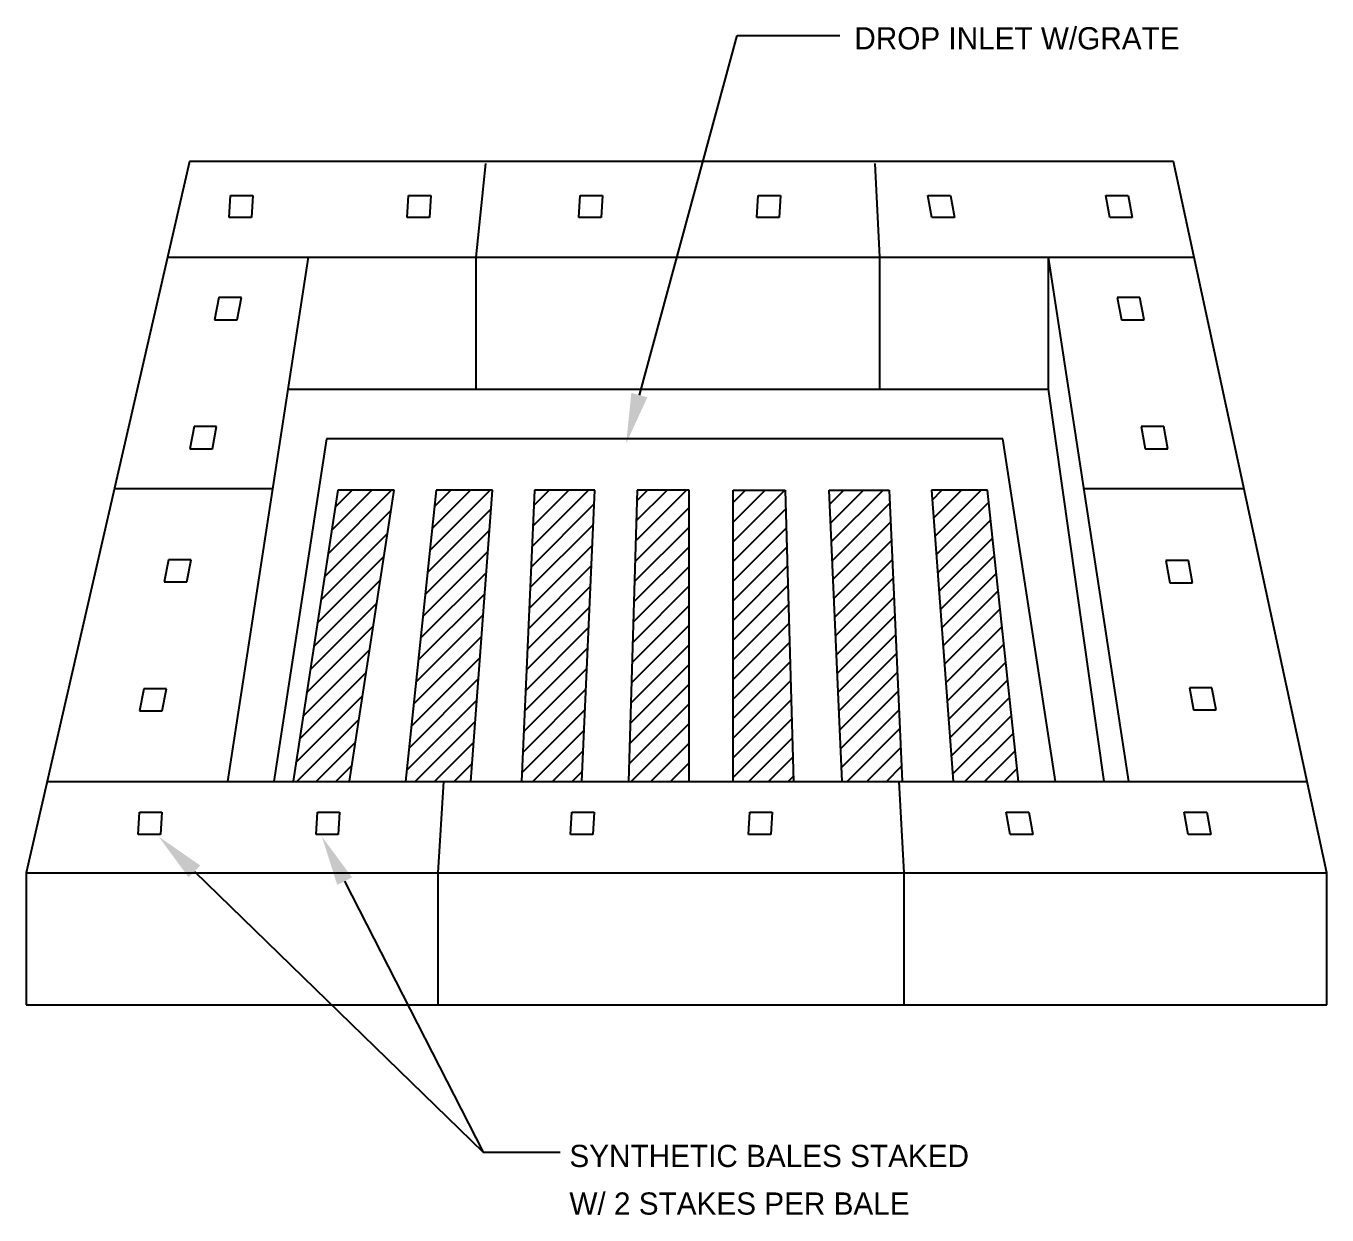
# Paper-space layout 'ESC' of a CAD drawing. Header units: feet, sheet in inches. Extents: x -1.2 to 33.8, y 0.1 to 22.9.
# Drawn here: x 14.497 to 17.701, y 12.895 to 15.824 of the extents above; entities that cross this region are included whole.
import ezdxf

# ---------------------------------------------------------------- set-up
doc = ezdxf.new("R2010")
doc.units = ezdxf.units.FT
doc.header["$MEASUREMENT"] = 0
doc.layers.add('TBLK', color=7, linetype='Continuous')
doc.styles.add('LEROY', font='leroy.shx')

# ---------------------------------------------------------------- blocks, each defined once
blk = doc.blocks.new('ESC DET')
at = {"layer": 'TBLK'}
for p, q in [((17.6602, 15.4235), (17.901, 16.3092)), ((17.901, 16.3092), (18.1537, 16.3092)), ((16.5524, 15.9989), (16.1496, 14.2465)), ((18.9761, 15.9989), (16.5524, 15.9989)), ((17.2585, 15.7631), (17.2822, 15.9943)), ((18.2527, 15.7631), (18.2408, 15.9943)), ((19.3538, 14.2465), (18.9761, 15.9989)), ((16.6502, 15.8608), (16.6534, 15.9155)), ((16.6534, 15.9155), (16.7083, 15.9155)), ((16.7083, 15.9155), (16.7051, 15.8608)), ((17.0883, 15.8608), (17.0916, 15.9155)), ((17.0916, 15.9155), (17.1464, 15.9155)), ((17.1464, 15.9155), (17.1432, 15.8608)), ((17.5112, 15.8608), (17.5144, 15.9155)), ((17.5144, 15.9155), (17.5692, 15.9155)), ((17.5692, 15.9155), (17.566, 15.8608)), ((17.9493, 15.8608), (17.9525, 15.9155)), ((17.9525, 15.9155), (18.0074, 15.9155)), ((18.0074, 15.9155), (18.0042, 15.8608)), ((18.3805, 15.8608), (18.3707, 15.9155)), ((18.3707, 15.9155), (18.4263, 15.9155)), ((18.4263, 15.9155), (18.4361, 15.8608)), ((18.8186, 15.8608), (18.8088, 15.9155)), ((18.8088, 15.9155), (18.8644, 15.9155)), ((18.8644, 15.9155), (18.8742, 15.8608)), ((16.7051, 15.8608), (16.6502, 15.8608)), ((17.1432, 15.8608), (17.0883, 15.8608)), ((17.566, 15.8608), (17.5112, 15.8608)), ((18.0042, 15.8608), (17.9493, 15.8608)), ((18.4361, 15.8608), (18.3805, 15.8608)), ((18.8742, 15.8608), (18.8186, 15.8608)), ((16.4982, 15.7631), (19.0269, 15.7631)), ((16.8443, 15.7631), (16.646, 14.4718)), ((17.2585, 15.438), (17.2585, 15.7631)), ((18.2527, 15.438), (18.2527, 15.7631)), ((18.6669, 15.7631), (18.6669, 15.438)), ((18.6669, 15.7631), (18.8652, 14.4718)), ((16.6243, 15.6636), (16.6138, 15.6089)), ((16.6801, 15.6636), (16.6243, 15.6636)), ((16.6696, 15.6089), (16.6801, 15.6636)), ((18.8374, 15.6636), (18.8475, 15.6089)), ((18.8931, 15.6636), (18.8374, 15.6636)), ((18.9032, 15.6089), (18.8931, 15.6636)), ((16.6138, 15.6089), (16.6696, 15.6089)), ((18.8475, 15.6089), (18.9032, 15.6089)), ((16.7944, 15.438), (17.2585, 15.438)), ((17.2585, 15.438), (18.2527, 15.438)), ((18.2527, 15.438), (18.6669, 15.438)), ((18.6669, 15.438), (18.8039, 14.4718)), ((16.5634, 15.3457), (16.5529, 15.2909)), ((16.6191, 15.3457), (16.5634, 15.3457)), ((16.6086, 15.2909), (16.6191, 15.3457)), ((18.8961, 15.3457), (18.9062, 15.2909)), ((18.9518, 15.3457), (18.8961, 15.3457)), ((18.9619, 15.2909), (18.9518, 15.3457)), ((16.5529, 15.2909), (16.6086, 15.2909)), ((16.8898, 15.316), (16.7602, 14.4718)), ((18.5558, 15.316), (16.8898, 15.316)), ((18.6854, 14.4718), (18.5558, 15.316)), ((18.9062, 15.2909), (18.9619, 15.2909)), ((16.7567, 15.1923), (16.367, 15.1923)), ((16.9174, 15.1892), (16.8074, 14.4727)), ((16.8934, 15.0328), (17.0497, 15.1892)), ((16.9021, 15.09), (17.0014, 15.1892)), ((16.9109, 15.1471), (16.953, 15.1892)), ((17.0564, 15.1892), (16.9174, 15.1892)), ((16.9463, 14.4727), (17.0564, 15.1892)), ((17.16, 15.1892), (17.0842, 14.4718)), ((17.1443, 15.0407), (17.2929, 15.1892)), ((17.15, 15.0948), (17.2445, 15.1892)), ((17.1558, 15.1489), (17.1961, 15.1892)), ((17.2986, 15.1892), (17.16, 15.1892)), ((17.2454, 14.4718), (17.2986, 15.1892)), ((17.4023, 15.1892), (17.3703, 14.4718)), ((17.3961, 15.0505), (17.5347, 15.1892)), ((17.3983, 15.1012), (17.4864, 15.1892)), ((17.4006, 15.1518), (17.438, 15.1892)), ((17.5507, 15.1892), (17.4023, 15.1892)), ((17.5188, 14.4718), (17.5507, 15.1892)), ((17.6547, 15.1892), (17.6338, 14.4718)), ((17.651, 15.0636), (17.7766, 15.1892)), ((17.6525, 15.1134), (17.7283, 15.1892)), ((17.654, 15.1633), (17.6799, 15.1892)), ((17.7826, 15.1892), (17.6547, 15.1892)), ((17.7826, 14.4718), (17.7826, 15.1892)), ((17.8912, 15.1586), (17.9218, 15.1892)), ((17.8912, 15.1102), (17.9701, 15.1892)), ((17.8912, 15.0618), (18.0185, 15.1892)), ((17.8912, 15.1892), (18.0191, 15.1892)), ((17.8912, 14.4718), (17.8912, 15.1892)), ((18.0191, 15.1892), (18.04, 14.4718)), ((18.1273, 15.1892), (18.2758, 15.1892)), ((18.1593, 14.4718), (18.1273, 15.1892)), ((18.1289, 15.1544), (18.1637, 15.1892)), ((18.131, 15.1081), (18.212, 15.1892)), ((18.133, 15.0618), (18.2604, 15.1892)), ((18.2758, 15.1892), (18.3077, 14.4718)), ((18.3795, 15.1892), (18.4327, 14.4718)), ((18.518, 15.1892), (18.3795, 15.1892)), ((18.3813, 15.1649), (18.4055, 15.1892)), ((18.3846, 15.1199), (18.4539, 15.1892)), ((18.3879, 15.0748), (18.5023, 15.1892)), ((18.5939, 14.4718), (18.518, 15.1892)), ((19.1499, 15.1923), (18.7545, 15.1923)), ((18.1351, 15.0155), (18.2772, 15.1576)), ((18.3913, 15.0298), (18.5212, 15.1597)), ((16.8846, 14.9757), (17.0488, 15.1399)), ((17.1386, 14.9866), (17.2952, 15.1431)), ((17.3938, 14.9999), (17.5492, 15.1553)), ((17.6496, 15.0138), (17.7826, 15.1468)), ((17.8912, 15.0135), (18.0204, 15.1427)), ((17.3916, 14.9493), (17.547, 15.1046)), ((17.6481, 14.9639), (17.7826, 15.0984)), ((17.8912, 14.9651), (18.0218, 15.0957)), ((18.1371, 14.9692), (18.2793, 15.1113)), ((18.3946, 14.9848), (18.5258, 15.1159)), ((16.8758, 14.9185), (17.04, 15.0827)), ((17.1329, 14.9325), (17.2913, 15.0909)), ((18.1392, 14.9228), (18.2813, 15.065)), ((18.398, 14.9397), (18.5304, 15.0722)), ((17.1272, 14.8784), (17.2874, 15.0386)), ((17.3893, 14.8986), (17.5447, 15.054)), ((17.6467, 14.9141), (17.7826, 15.05)), ((17.8912, 14.9167), (18.0232, 15.0487)), ((18.4013, 14.8947), (18.535, 15.0284)), ((16.5005, 15.018), (16.4901, 14.9632)), ((16.5563, 15.018), (16.5005, 15.018)), ((16.5458, 14.9632), (16.5563, 15.018)), ((16.867, 14.8613), (17.0312, 15.0255)), ((17.3871, 14.848), (17.5424, 15.0034)), ((17.6452, 14.8643), (17.7826, 15.0016)), ((17.8912, 14.8683), (18.0245, 15.0017)), ((18.1413, 14.8765), (18.2834, 15.0187)), ((18.957, 15.0156), (18.9671, 14.9609)), ((19.0127, 15.0156), (18.957, 15.0156)), ((19.0228, 14.9609), (19.0127, 15.0156)), ((16.8583, 14.8042), (17.0225, 14.9684)), ((17.1215, 14.8243), (17.2836, 14.9864)), ((18.1433, 14.8302), (18.2854, 14.9723)), ((18.4047, 14.8497), (18.5397, 14.9847)), ((16.4901, 14.9632), (16.5458, 14.9632)), ((17.1157, 14.7702), (17.2797, 14.9341)), ((17.3848, 14.7974), (17.5402, 14.9527)), ((17.6438, 14.8144), (17.7826, 14.9533)), ((17.8912, 14.82), (18.0259, 14.9547)), ((18.408, 14.8046), (18.5443, 14.9409)), ((18.9671, 14.9609), (19.0228, 14.9609)), ((16.8495, 14.747), (17.0137, 14.9112)), ((17.3826, 14.7467), (17.5379, 14.9021)), ((17.6423, 14.7646), (17.7826, 14.9049)), ((17.8912, 14.7716), (18.0273, 14.9077)), ((18.1454, 14.7839), (18.2875, 14.926)), ((17.11, 14.7161), (17.2758, 14.8819)), ((18.1474, 14.7376), (18.2896, 14.8797)), ((18.4113, 14.7596), (18.5489, 14.8972)), ((16.8407, 14.6899), (17.0049, 14.8541)), ((17.3803, 14.6961), (17.5357, 14.8515)), ((17.6409, 14.7148), (17.7826, 14.8565)), ((17.8912, 14.7232), (18.0287, 14.8607)), ((18.4147, 14.7145), (18.5535, 14.8534)), ((17.1043, 14.662), (17.2719, 14.8296)), ((17.6394, 14.6649), (17.7826, 14.8081)), ((17.8912, 14.6748), (18.03, 14.8137)), ((18.1495, 14.6913), (18.2916, 14.8334)), ((18.418, 14.6695), (18.5582, 14.8096)), ((16.8319, 14.6327), (16.9961, 14.7969)), ((17.0986, 14.6079), (17.268, 14.7774)), ((17.3781, 14.6455), (17.5334, 14.8009)), ((18.1516, 14.645), (18.2937, 14.7871)), ((16.8232, 14.5756), (16.9874, 14.7398)), ((17.3758, 14.5949), (17.5312, 14.7502)), ((17.638, 14.6151), (17.7826, 14.7598)), ((17.8912, 14.6264), (18.0314, 14.7667)), ((18.1536, 14.5986), (18.2958, 14.7408)), ((18.4214, 14.6245), (18.5628, 14.7659)), ((17.0929, 14.5538), (17.2642, 14.7251)), ((17.6365, 14.5653), (17.7826, 14.7114)), ((17.8912, 14.5781), (18.0328, 14.7197)), ((18.4247, 14.5794), (18.5674, 14.7221)), ((16.4396, 14.7), (16.4291, 14.6453)), ((16.4953, 14.7), (16.4396, 14.7)), ((16.4848, 14.6453), (16.4953, 14.7)), ((16.8144, 14.5184), (16.9786, 14.6826)), ((17.3736, 14.5442), (17.5289, 14.6996)), ((18.1557, 14.5523), (18.2978, 14.6944)), ((18.428, 14.5344), (18.572, 14.6784)), ((19.0148, 14.7027), (19.0249, 14.648)), ((19.0704, 14.7027), (19.0148, 14.7027)), ((19.0805, 14.648), (19.0704, 14.7027)), ((16.4291, 14.6453), (16.4848, 14.6453)), ((17.0871, 14.4997), (17.2603, 14.6728)), ((17.3713, 14.4936), (17.5267, 14.649)), ((17.6351, 14.5155), (17.7826, 14.663)), ((17.8912, 14.5297), (18.0341, 14.6727)), ((18.1578, 14.506), (18.2999, 14.6481)), ((19.0249, 14.648), (19.0805, 14.648)), ((16.8171, 14.4727), (16.9698, 14.6255)), ((17.1076, 14.4718), (17.2564, 14.6206)), ((17.6398, 14.4718), (17.7826, 14.6146)), ((17.8912, 14.4813), (18.0355, 14.6256)), ((18.4314, 14.4894), (18.5767, 14.6346)), ((17.3979, 14.4718), (17.5244, 14.5983)), ((18.1719, 14.4718), (18.3019, 14.6018)), ((18.4622, 14.4718), (18.5813, 14.5909)), ((16.8654, 14.4727), (16.961, 14.5683)), ((17.156, 14.4718), (17.2525, 14.5683)), ((17.4463, 14.4718), (17.5222, 14.5477)), ((17.6881, 14.4718), (17.7826, 14.5662)), ((17.93, 14.4718), (18.0369, 14.5786)), ((18.2203, 14.4718), (18.304, 14.5555)), ((18.5106, 14.4718), (18.5859, 14.5471)), ((17.2044, 14.4718), (17.2487, 14.5161)), ((17.7365, 14.4718), (17.7826, 14.5179)), ((17.9784, 14.4718), (18.0383, 14.5316)), ((16.9138, 14.4727), (16.9522, 14.5112)), ((17.4946, 14.4718), (17.5199, 14.4971)), ((18.0268, 14.4718), (18.0396, 14.4846)), ((18.2687, 14.4718), (18.3061, 14.5092)), ((18.5589, 14.4718), (18.5905, 14.5034)), ((16.2014, 14.4718), (19.3052, 14.4718)), ((17.1774, 14.4718), (17.1642, 14.2465)), ((18.2992, 14.4718), (18.3115, 14.2465)), ((16.4258, 14.3412), (16.429, 14.3959)), ((16.429, 14.3959), (16.4838, 14.3959)), ((16.4838, 14.3959), (16.4806, 14.3412)), ((16.8639, 14.3412), (16.8671, 14.3959)), ((16.8671, 14.3959), (16.9219, 14.3959)), ((16.9219, 14.3959), (16.9187, 14.3412)), ((17.4907, 14.3412), (17.4939, 14.3959)), ((17.4939, 14.3959), (17.5488, 14.3959)), ((17.5488, 14.3959), (17.5456, 14.3412)), ((17.9288, 14.3412), (17.9321, 14.3959)), ((17.9321, 14.3959), (17.9869, 14.3959)), ((17.9869, 14.3959), (17.9837, 14.3412)), ((18.5736, 14.3412), (18.5638, 14.3959)), ((18.5638, 14.3959), (18.6194, 14.3959)), ((18.6194, 14.3959), (18.6292, 14.3412)), ((19.0117, 14.3412), (19.0019, 14.3959)), ((19.0019, 14.3959), (19.0575, 14.3959)), ((19.0575, 14.3959), (19.0673, 14.3412)), ((16.4806, 14.3412), (16.4258, 14.3412)), ((16.9187, 14.3412), (16.8639, 14.3412)), ((17.5456, 14.3412), (17.4907, 14.3412)), ((17.9837, 14.3412), (17.9288, 14.3412)), ((18.6292, 14.3412), (18.5736, 14.3412)), ((19.0673, 14.3412), (19.0117, 14.3412)), ((16.1496, 14.2465), (16.1496, 13.9213)), ((16.1496, 14.2465), (19.3538, 14.2465)), ((16.5643, 14.2501), (17.2751, 13.5583)), ((17.1642, 14.2465), (17.1642, 13.9213)), ((18.3115, 14.2465), (18.3115, 13.9213)), ((19.3538, 13.9213), (19.3538, 14.2465)), ((16.9343, 14.2261), (17.2751, 13.5583)), ((16.1496, 13.9213), (19.3538, 13.9213)), ((17.2751, 13.5583), (17.4651, 13.5583))]:
    blk.add_line(p, q, dxfattribs=at)
for points in [[(17.68, 15.4181), (17.6404, 15.4289), (17.6278, 15.3047)], [(16.55, 14.2354), (16.5786, 14.2648), (16.4761, 14.336)], [(16.916, 14.2168), (16.9526, 14.2355), (16.8783, 14.3358)]]:
    blk.add_solid(points, dxfattribs=at)
at = {"layer": 'TBLK', "style": 'LEROY'}
for s, p in [('DROP INLET W/GRATE', (18.1896, 16.275)), ('SYNTHETIC BALES STAKED', (17.4879, 13.5219)), ('W/ 2 STAKES PER BALE', (17.4879, 13.4046))]:
    blk.add_text(s, height=0.054733, dxfattribs=at).set_placement(p)

psp = doc.layouts.new('ESC')

# ---------------------------------------------------------------- block references
psp.add_blockref('ESC DET', (-1.6527, -0.5087))

doc.saveas('drawing.dxf')
